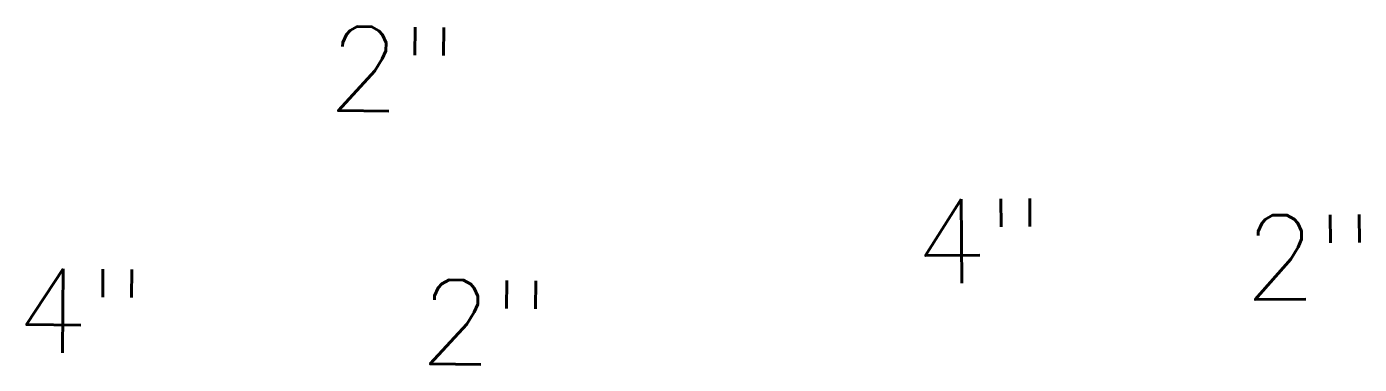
# Model space of a CAD drawing. Header units: inches. Extents: x 129 to 900, y 43 to 664.
# Drawn here: x 139.849 to 143.673, y 68.504 to 69.475 of the extents above; entities that cross this region are included whole.
import ezdxf

# ---------------------------------------------------------------- set-up
doc = ezdxf.new("R2010")
doc.units = ezdxf.units.IN
doc.header["$MEASUREMENT"] = 0
doc.linetypes.add('DASHED2', pattern=[0.375, 0.25, -0.125])
doc.layers.add('TEXT', color=7, linetype='Continuous')
doc.styles.add('ROMS_KUFI2', font='romans.shx', dxfattribs={"bigfont": 'kufi2.shx'})

msp = doc.modelspace()

# ---------------------------------------------------------------- texts
at = {"layer": 'TEXT', "linetype": 'DASHED2', "style": 'ROMS_KUFI2'}
for s, rotation, p in [('2"', 359.4644, (140.7123, 69.2337)), ('4"', 0.5356, (142.398, 68.7362)), ('2"', 0.5356, (143.3432, 68.6902)), ('4"', 359.4644, (139.8167, 68.5384)), ('2"', 359.4644, (140.9757, 68.5061))]:
    msp.add_text(s, height=0.24171, rotation=rotation, dxfattribs=at).set_placement(p)

doc.saveas('drawing.dxf')
